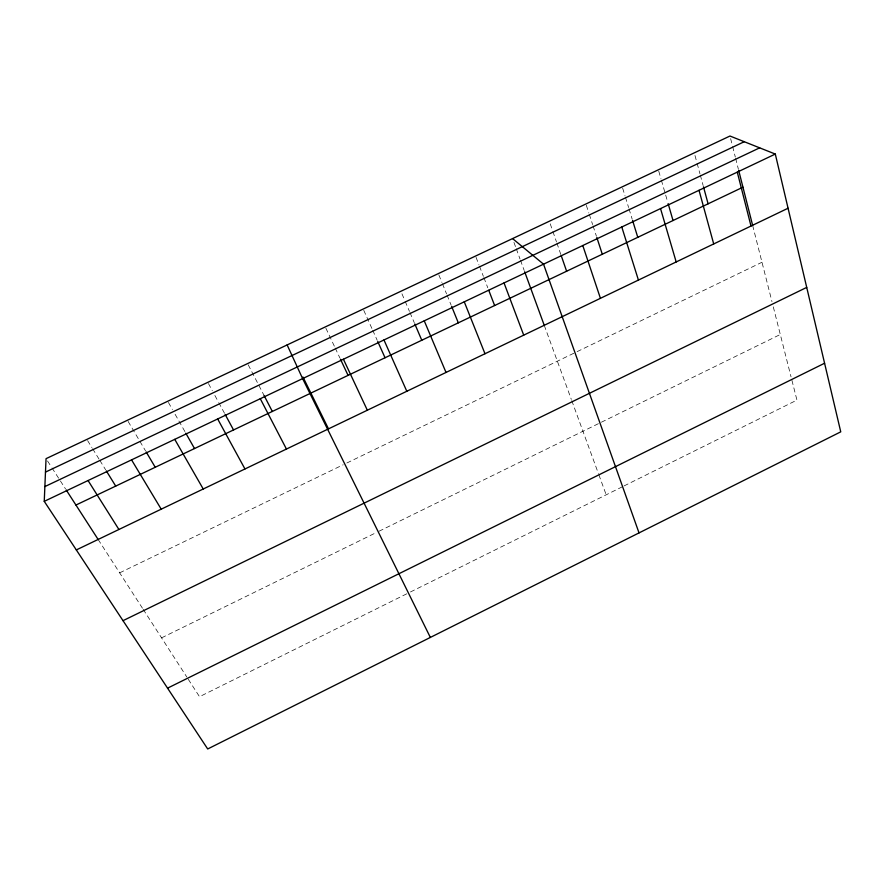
<?xml version="1.0" encoding="UTF-8"?>
<svg xmlns="http://www.w3.org/2000/svg" width="885" height="885" viewBox="0 0 885 885"><rect width="100%" height="100%" fill="white"/><g stroke="black" fill="none" stroke-linecap="round" stroke-linejoin="round"><path stroke-width="0.66" stroke-dasharray="4.42 3.32" d="M406.757 593.813L199.512 696.705L187.565 678.187M410.452 591.976L622.885 486.518M624.069 485.92L796.942 400.097L791.378 378.149M161.568 637.853L376.523 532.46M378.99 531.254L780.304 334.486M119.652 572.849L343.159 464.78M346.865 462.988L575.892 352.241M577.12 351.644L761.985 262.259M47.536 460.985L51.275 466.782M52.016 467.944L65.468 488.808M98.191 539.551L142.452 608.216M143.193 609.356L186.823 677.036M87.582 440.575L91.918 447.578M92.637 448.739L99.12 459.249M99.85 460.41L105.614 469.747M128.126 421.437L139.244 440.232M139.941 441.416L145.505 450.808M168.416 402.432L172.42 409.523M175.097 414.257L185.142 431.991M208.44 383.548L212.3 390.683M214.878 395.44L218.086 401.392M218.739 402.575L224.524 413.284M248.22 364.808L264.084 395.495M325.868 328.169L334.63 346.798M335.216 348.048L339.884 357.983M363.757 310.292L372.154 329.032M372.718 330.282L377.198 340.271M401.945 293.787L404.633 300.059M405.164 301.32L409.456 311.365M409.987 312.615L414.28 322.66M438.838 274.87L441.914 282.437M442.423 283.698L446.527 293.798M447.036 295.059L451.14 305.159M476.041 257.314L478.973 264.925M479.471 266.197L483.376 276.341M483.874 277.613L487.779 287.769M513.953 242.413L515.822 247.512M516.287 248.785L520.015 258.995M520.48 260.267L524.208 270.467M544.275 325.403L571.312 399.378M571.776 400.651L598.404 473.552M598.868 474.802L606.181 494.803M550.227 223.794L552.439 230.211M552.882 231.494L556.433 241.749M556.875 243.021L560.858 254.559M586.312 205.276L588.846 213.008M589.266 214.292L592.629 224.602M593.05 225.885L596.413 236.195M622.642 188.14L625.031 195.906M625.429 197.2L628.615 207.555M629.014 208.849L632.2 219.203M658.739 171.104L660.995 178.903M661.372 180.208L667.766 202.311M694.979 155.472L696.749 162.01M697.114 163.316L699.947 173.759M700.3 175.075L703.133 185.518M730.634 138.646L732.304 145.206M732.636 146.523L735.302 157.021M735.634 158.327L738.289 168.825M752.637 225.376L771.974 301.619M773.302 306.874L791.046 376.855"/><path stroke-width="1.33" d="M44.25 501.341L46.042 458.662L729.97 136.024L775.304 154.067L840.75 431.847L207.698 748.975L44.25 501.341L775.304 154.067M167.553 688.154L824.588 363.237M123.015 620.673L806.722 287.404M76.32 549.928L788.07 208.24M75.944 505.047L742.957 187.2M45.478 472.092L744.274 141.711M44.87 486.584L759.673 147.839M512.559 238.585L543.534 264.161L639.025 532.903M66.22 489.969L98.191 539.551M88.057 480.533L118.911 529.484M106.333 470.92L115.714 486.086M131.555 459.868L161.214 509.174M146.202 451.981L155.229 467.258M174.754 439.347L203.229 489.007M185.806 433.174L194.512 448.54M217.666 418.959L244.968 468.973M225.166 414.479L233.54 429.944M260.29 398.715L286.441 449.06M264.084 395.495L272.326 411.459M302.969 377.032L328.556 428.959M430.353 637.443L302.615 378.603L287.138 344.929M343.424 359.221L367.341 410.22M340.471 359.221L348.07 375.373M377.751 341.522L385.041 357.75M383.968 339.962L406.812 391.27M414.811 323.921L421.78 340.238M424.247 320.824L446.029 372.452M451.649 306.42L458.319 322.837M464.271 301.818L484.991 353.746M488.763 290.302L494.626 305.535M504.03 282.923L523.71 335.149M524.672 271.75L544.275 325.403M561.3 255.842L566.621 271.23M582.784 245.521L600.428 298.322M596.833 237.479L602.298 254.227M621.779 226.991L638.428 280.08M632.598 220.498L637.775 237.324M660.531 208.583L676.184 261.96M668.142 203.616L673.031 220.52M699.028 190.297L713.708 243.939M703.486 186.823L708.1 203.816M737.282 172.121L751 226.04M738.621 170.141L752.637 225.376"/></g></svg>
